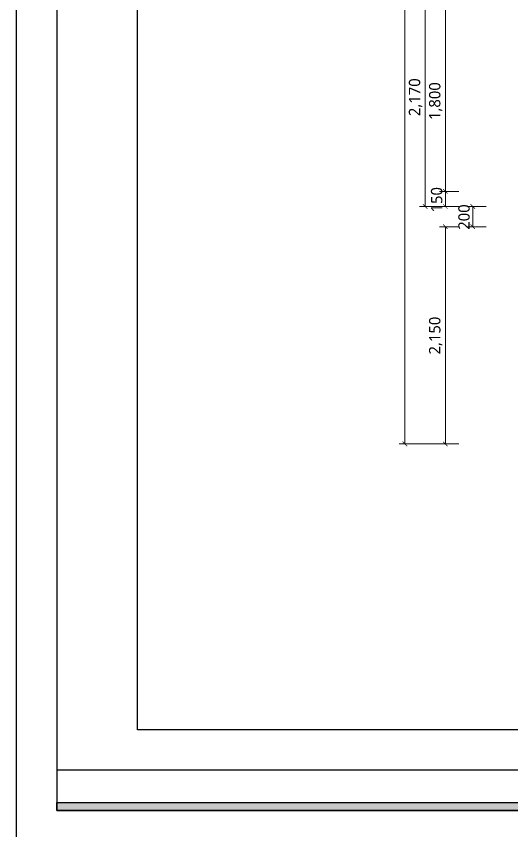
# Model space of a CAD drawing. Header units: metres. Extents: x 11578468 to 47831421, y -58341524 to -14256839.
# Drawn here: x 23827330 to 23832235, y -29097422 to -29089359 of the extents above; entities that cross this region are included whole.
import ezdxf
from ezdxf.enums import TextEntityAlignment as Align

# ---------------------------------------------------------------- set-up
doc = ezdxf.new("R2010")
doc.units = ezdxf.units.M
doc.header["$LTSCALE"] = 50
doc.header["$MEASUREMENT"] = 0
doc.layers.get('DEFPOINTS').update_dxf_attribs({"linetype": 'CONTINUOUS'})
doc.layers.add('FORM(YOURNAME)-1', color=1, linetype='CONTINUOUS')
doc.layers.add('FORM(YOURNAME)-11', color=1, linetype='CONTINUOUS')
doc.layers.add('ha', color=8, linetype='CONTINUOUS', lineweight=5)
doc.styles.add('N 맑은고딕', font='malgun.ttf')
doc.styles.add('YOURNAME', font='malgun.ttf')

# ---------------------------------------------------------------- blocks, each defined once
blk = doc.blocks.new('FORM-ELEVATION')
at = {"layer": 'FORM(YOURNAME)-11'}
h = blk.add_hatch(color=256, dxfattribs=at)
h.dxf.hatch_style = 1
h.paths.add_polyline_path([(-10309, 35708), (71691, 35708), (71691, 35508), (-10309, 35508)])
h.paths.add_polyline_path([(-10309, -21492), (71691, -21492), (71691, -21692), (-10309, -21692)])
at = {"layer": 'DEFPOINTS', "color": 158}
blk.add_line((62481, -20692), (-10309, -20692), dxfattribs=at)
blk.add_lwpolyline([(-10309, -21692), (71691, -21692), (71691, 35708), (-10309, 35708)], close=True, dxfattribs=at)
at = {"layer": 'DEFPOINTS'}
blk.add_lwpolyline([(-8309, 33708), (61071, 33708), (61071, -19692), (-8309, -19692)], close=True, dxfattribs=at)
at = {"layer": 'FORM(YOURNAME)-11', "color": 250}
blk.add_lwpolyline([(-11309, -22692), (72691, -22692), (72691, 36708), (-11309, 36708)], close=True, dxfattribs=at)
at = {"layer": 'FORM(YOURNAME)-11'}
blk.add_lwpolyline([(-10309, -21492), (71691, -21492), (71691, -21692), (-10309, -21692)], close=True, dxfattribs=at)
at = {"layer": 'FORM(YOURNAME)-11', "color": 3, "style": 'YOURNAME'}
for tag, height, p in [('1', 451, (71041, -1219)), ('2', 451, (71041, -1863)), ('3', 451, (71041, -3150)), ('4', 451, (71041, -5081)), ('5', 515, (71041, -7398)), ('6', 515, (71041, -9650)), ('7', 515, (71041, -11903)), ('8', 515, (71041, -14155)), ('9', 515, (71041, -16408)), ('10', 515, (66791, -18596)), ('11', 515, (71041, -18660)), ('12', 515, (66791, -20848)), ('13', 515, (71041, -20848))]:
    blk.add_attdef(tag, text='', height=height, dxfattribs=at).set_placement(p, align=Align.MIDDLE_RIGHT)

msp = doc.modelspace()

# ---------------------------------------------------------------- linework, layer by layer
at = {"layer": 'ha'}
for p, q in [((23831177.7, -29083192.3), (23831177.7, -29093592.3)), ((23831377.7, -29089072.3), (23831377.7, -29091242.3)), ((23831577.7, -29089292.3), (23831577.7, -29091092.3)), ((23831710.2, -29091092.3), (23831521.4, -29091092.3)), ((23831710.2, -29091092.3), (23831521.4, -29091092.3)), ((23831577.7, -29091092.3), (23831577.7, -29091242.3)), ((23831710.2, -29091242.3), (23831321.4, -29091242.3)), ((23831710.2, -29091242.3), (23831521.4, -29091242.3)), ((23831981, -29091242.3), (23831792.3, -29091242.3)), ((23831848.5, -29091242.3), (23831848.5, -29091442.3)), ((23831710.2, -29091442.3), (23831521.4, -29091442.3)), ((23831577.7, -29091442.3), (23831577.7, -29093592.3)), ((23831981, -29091442.3), (23831792.3, -29091442.3)), ((23831710.2, -29093592.3), (23831121.4, -29093592.3)), ((23831710.2, -29093592.3), (23831521.4, -29093592.3))]:
    msp.add_line(p, q, dxfattribs=at)
at = {"layer": 'ha', "const_width": 6.75}
for points in [[(23831555.2, -29091069.8), (23831600.2, -29091114.8)], [(23831555.2, -29091069.8), (23831600.2, -29091114.8)], [(23831355.2, -29091219.8), (23831400.2, -29091264.8)], [(23831600.2, -29091264.8), (23831555.2, -29091219.8)], [(23831826, -29091219.8), (23831871, -29091264.8)], [(23831600.2, -29091464.8), (23831555.2, -29091419.8)], [(23831871, -29091464.8), (23831826, -29091419.8)], [(23831155.2, -29093569.8), (23831200.2, -29093614.8)], [(23831555.2, -29093569.8), (23831600.2, -29093614.8)]]:
    msp.add_lwpolyline(points, dxfattribs=at)

# ---------------------------------------------------------------- block references
at = {"layer": 'FORM(YOURNAME)-1', "xscale": 0.4, "yscale": 0.4, "zscale": 0.4}
msp.add_blockref('FORM-ELEVATION', (23831853.2, -29088545.2), dxfattribs=at)

# ---------------------------------------------------------------- texts
at = {"layer": 'ha', "style": 'N 맑은고딕'}
for s, p in [('2,170', (23831328.8, -29090347.8)), ('1,800', (23831528.8, -29090386.7)), ('150', (23831547.7, -29091301.5)), ('200', (23831818.5, -29091472.6)), ('2,150', (23831528.8, -29092707.8))]:
    msp.add_text(s, height=112.5, rotation=90, dxfattribs=at).set_placement(p)

doc.saveas('drawing.dxf')
